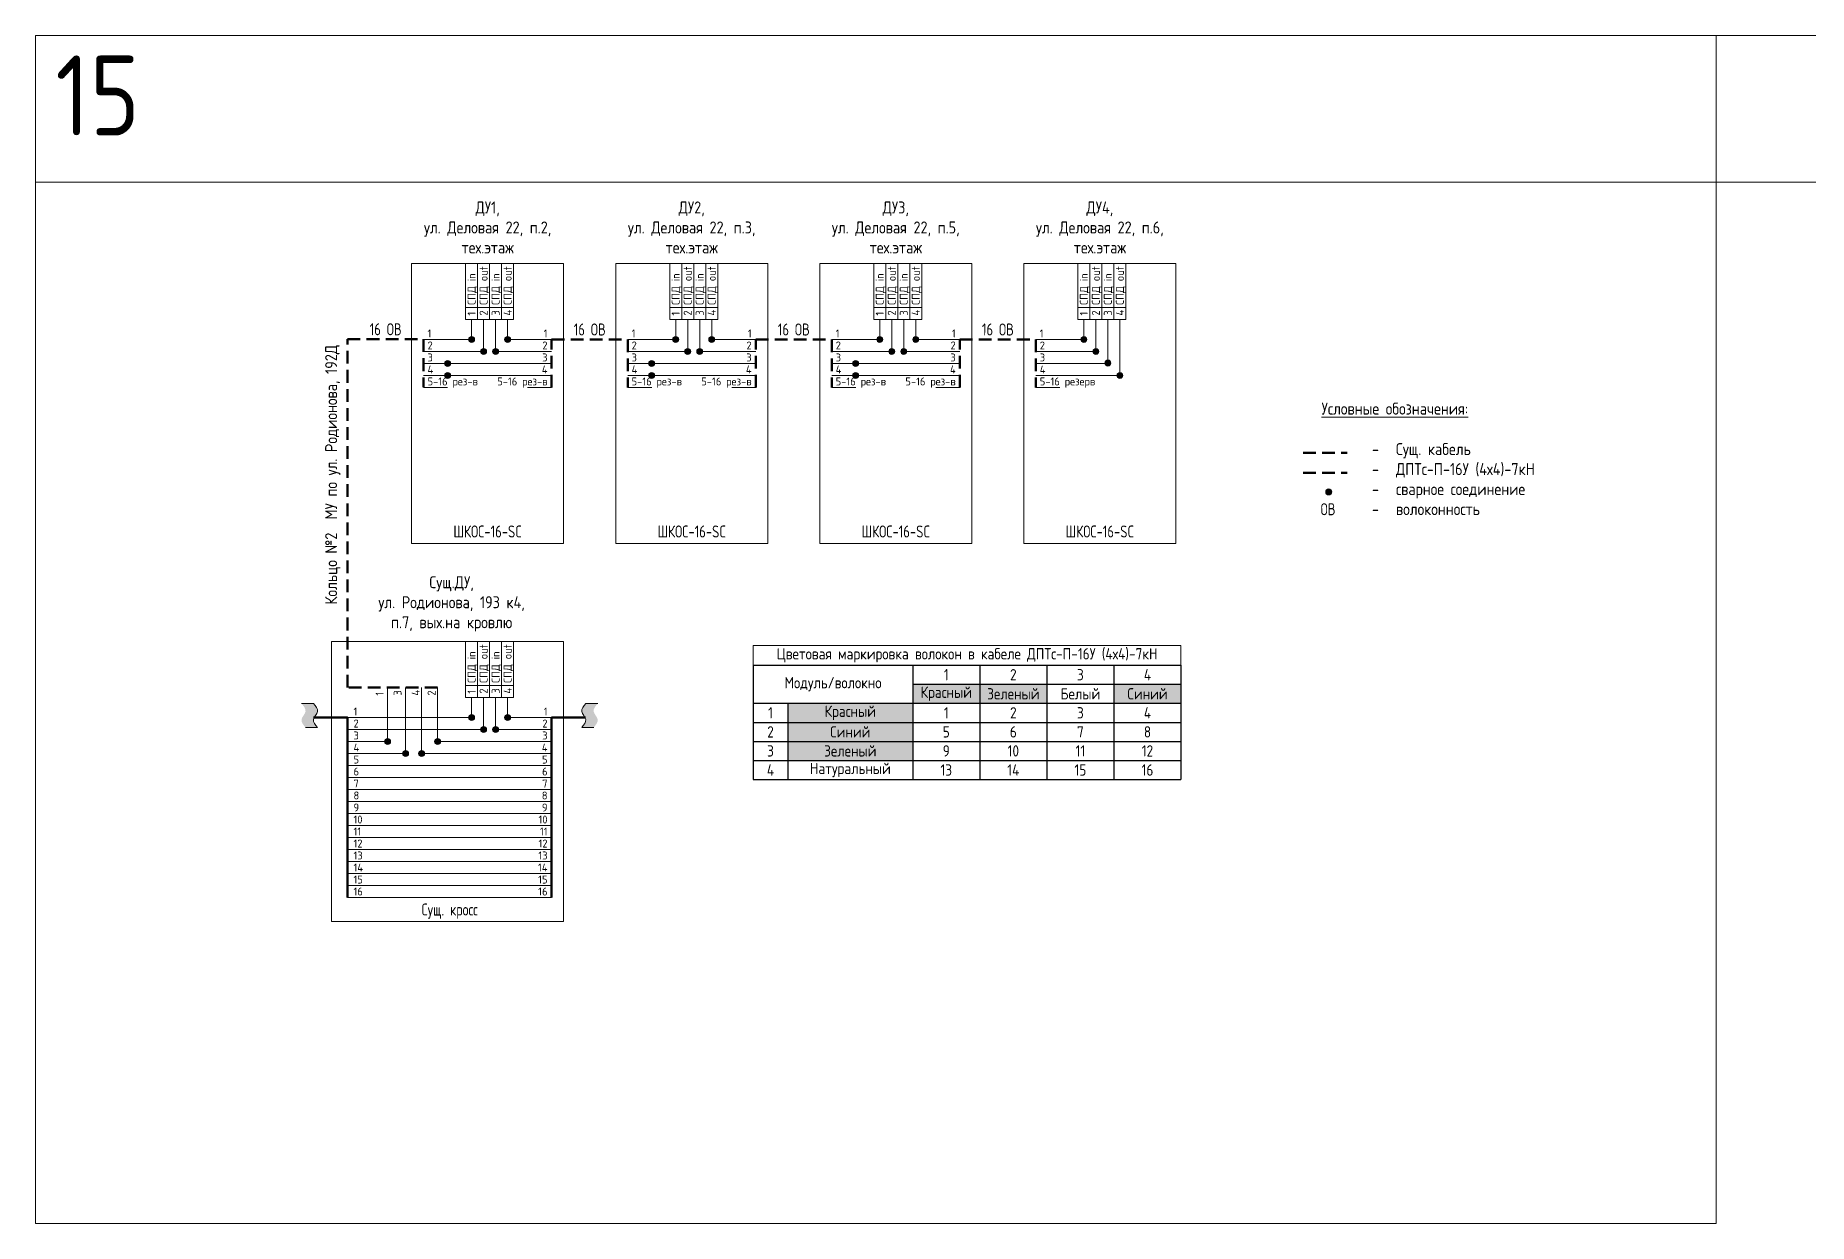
# Model space of a CAD drawing. Extents: x 6775 to 13793, y 2665 to 3972.
# Drawn here: x 6775 to 7218.1, y 2665 to 2962 of the extents above; entities that cross this region are included whole.
import ezdxf
from ezdxf.enums import TextEntityAlignment as Align

# ---------------------------------------------------------------- set-up
doc = ezdxf.new("R2010")
doc.units = 0
doc.header["$MEASUREMENT"] = 0
doc.linetypes.add('HIDDEN2', pattern=[4.7625, 3.175, -1.5875])
doc.layers.get('0').update_dxf_attribs({"linetype": 'CONTINUOUS'})
doc.layers.get('Defpoints').update_dxf_attribs({"linetype": 'CONTINUOUS'})
doc.styles.get("Standard").update_dxf_attribs({"font": ''})
doc.styles.add('мой', font='', dxfattribs={"width": 0.9, "height": 3})
doc.styles.get('Standard').set_extended_font_data('GOST Common')
doc.styles.get('мой').set_extended_font_data('GOST Common')

# ---------------------------------------------------------------- blocks, each defined once
blk = doc.blocks.new('*U17')
at = {"color": 7, "linetype": 'Continuous', "lineweight": 15}
blk.add_lwpolyline([(-210, -148.5), (210, -148.5), (210, 148.5), (-210, 148.5)], close=True, dxfattribs=at)
blk = doc.blocks.new('*U18')
at = {"color": 0, "linetype": 'ByBlock', "lineweight": -2, "transparency": 16777216}
blk.add_blockref('*U17', (0, 0), dxfattribs=at)
blk = doc.blocks.new('Сварка')
at = {"linetype": 'Continuous', "lineweight": 30, "true_color": 0xffffff}
h = blk.add_hatch(color=7, dxfattribs=at)
h.dxf.hatch_style = 1
h.paths.add_polyline_path([(1, 0, 1), (-1, 0, 1)])
at = {"color": 7, "linetype": 'Continuous', "lineweight": 20}
blk.add_circle((0, 0), 1, dxfattribs=at)
blk = doc.blocks.new('*T88')
at = {"color": 0, "linetype": 'ByBlock', "lineweight": -2, "transparency": 16777216}
blk.add_line((0, -4.95), (106.91, -4.95), dxfattribs=at)
at = {"linetype": 'ByBlock', "lineweight": -2, "transparency": 16777216}
for p, q in [((0, -4.95), (0, -33.53)), ((39.87, -4.95), (39.87, -33.53)), ((56.63, -4.95), (56.63, -33.53)), ((73.39, -4.95), (73.39, -33.53)), ((90.15, -4.95), (90.15, -33.53)), ((106.91, -4.95), (106.91, -33.53)), ((39.87, -9.71), (106.91, -9.71)), ((0, -14.48), (106.91, -14.48)), ((8.65, -14.48), (8.65, -33.53)), ((0, -19.24), (106.91, -19.24)), ((0, -24), (106.91, -24)), ((0, -28.77), (106.91, -28.77)), ((0, -33.53), (106.91, -33.53))]:
    blk.add_line(p, q, dxfattribs=at)
at = {"color": 1, "linetype": 'Continuous', "lineweight": 50, "true_color": 0xff0000, "transparency": 16777216}
for points in [[(39.87, -9.71), (39.87, -14.48), (56.63, -9.71), (56.63, -14.48)], [(8.65, -14.48), (8.65, -19.24), (39.87, -14.48), (39.87, -19.24)]]:
    blk.add_solid(points, dxfattribs=at)
at = {"color": 3, "linetype": 'Continuous', "lineweight": 50, "true_color": 0x00ff00, "transparency": 16777216}
for points in [[(56.63, -9.71), (56.63, -14.48), (73.39, -9.71), (73.39, -14.48)], [(8.65, -24), (8.65, -28.77), (39.87, -24), (39.87, -28.77)]]:
    blk.add_solid(points, dxfattribs=at)
at = {"color": 150, "linetype": 'Continuous', "lineweight": 50, "true_color": 0x3399ff, "transparency": 16777216}
for points in [[(90.15, -9.71), (90.15, -14.48), (106.91, -9.71), (106.91, -14.48)], [(8.65, -19.24), (8.65, -24), (39.87, -19.24), (39.87, -24)]]:
    blk.add_solid(points, dxfattribs=at)
at = {"layer": 'Defpoints', "color": 8, "linetype": 'ByBlock', "lineweight": 0, "transparency": 16777216}
for p, q in [((0, 0), (106.91, 0)), ((0, 0), (0, -4.95)), ((106.91, 0), (106.91, -4.95))]:
    blk.add_line(p, q, dxfattribs=at)
at = {"color": 0, "linetype": 'Continuous', "lineweight": 15, "transparency": 16777216, "char_height": 2.8222, "attachment_point": 5, "style": 'мой'}
for s, insert, width in [('{\\fGOST Common|b0|i0|c0;Цветовая маркировка волокон в кабеле ДПТс-П-16У (4х4)-7кН', (53.46, -2.48), 103.9133), ('{\\fGOST Common|b0|i0|c0;Модуль/волокно', (19.94, -9.71), 36.8711), ('{\\fGOST Common|b0|i0|c0;1', (48.25, -7.33), 13.7606), ('{\\fGOST Common|b0|i0|c0;2', (65.01, -7.33), 13.7606), ('{\\fGOST Common|b0|i0|c0;3', (81.77, -7.33), 13.7606), ('{\\fGOST Common|b0|i0|c0;4', (98.53, -7.33), 13.7606), ('{\\fGOST Common|b0|i0|c0;Красный', (48.25, -12.1), 13.7606), ('{\\fGOST Common|b0|i0|c0;Зеленый', (65.01, -12.1), 13.7606), ('{\\fGOST Common|b0|i0|c0;Белый', (81.77, -12.1), 13.7606), ('{\\fGOST Common|b0|i0|c0;Синий', (98.53, -12.1), 13.7606), ('{\\fGOST Common|b0|i0|c0;1', (4.32, -16.86), 5.6467), ('{\\fGOST Common|b0|i0|c0;Красный', (24.26, -16.86), 28.2244), ('{\\fGOST Common|b0|i0|c0;1', (48.25, -16.86), 13.7606), ('{\\fGOST Common|b0|i0|c0;2', (65.01, -16.86), 13.7606), ('{\\fGOST Common|b0|i0|c0;3', (81.77, -16.86), 13.7606), ('{\\fGOST Common|b0|i0|c0;4', (98.53, -16.86), 13.7606), ('{\\fGOST Common|b0|i0|c0;2', (4.32, -21.62), 5.6467), ('{\\fGOST Common|b0|i0|c0;Синий', (24.26, -21.62), 28.2244), ('{\\fGOST Common|b0|i0|c0;5', (48.25, -21.62), 13.7606), ('{\\fGOST Common|b0|i0|c0;6', (65.01, -21.62), 13.7606), ('{\\fGOST Common|b0|i0|c0;7', (81.77, -21.62), 13.7606), ('{\\fGOST Common|b0|i0|c0;8', (98.53, -21.62), 13.7606), ('{\\fGOST Common|b0|i0|c0;3', (4.32, -26.38), 5.6467), ('{\\fGOST Common|b0|i0|c0;Зеленый', (24.26, -26.38), 28.2244), ('{\\fGOST Common|b0|i0|c0;9', (48.25, -26.38), 13.7606), ('{\\fGOST Common|b0|i0|c0;10', (65.01, -26.38), 13.7606), ('{\\fGOST Common|b0|i0|c0;11', (81.77, -26.38), 13.7606), ('{\\fGOST Common|b0|i0|c0;12', (98.53, -26.38), 13.7606), ('{\\fGOST Common|b0|i0|c0;4', (4.32, -31.15), 5.6467), ('{\\fGOST Common|b0|i0|c0;Натуральный', (24.26, -31.15), 28.2244), ('{\\fGOST Common|b0|i0|c0;13', (48.25, -31.15), 13.7606), ('{\\fGOST Common|b0|i0|c0;14', (65.01, -31.15), 13.7606), ('{\\fGOST Common|b0|i0|c0;15', (81.77, -31.15), 13.7606), ('{\\fGOST Common|b0|i0|c0;16', (98.53, -31.15), 13.7606)]:
    blk.add_mtext(s, dxfattribs=dict(at, insert=insert, width=width))
blk = doc.blocks.new('*U114')
at = {"color": 7, "lineweight": 20}
blk.add_lwpolyline([(-10, 0), (-7, 0)], dxfattribs=at)
blk = doc.blocks.new('*U115')
at = {"color": 0, "linetype": 'ByBlock', "lineweight": -2, "transparency": 16777216}
for p in [(0, 0), (0, -3), (0, -6), (0, -9)]:
    blk.add_blockref('*U114', p, dxfattribs=at)
blk = doc.blocks.new('*U116')
at = {"color": 7, "lineweight": 20}
for points in [[(-1.5, -3.5), (1.5, -3.5), (1.5, 7.5), (-1.5, 7.5)], [(-1.5, -6.5), (1.5, -6.5), (1.5, -3.5), (-1.5, -3.5)]]:
    blk.add_lwpolyline(points, close=True, dxfattribs=at)
blk = doc.blocks.new('*U117')
at = {"color": 0, "linetype": 'ByBlock', "lineweight": -2, "transparency": 16777216}
for p in [(0, 0), (3, 0), (6, 0), (9, 0)]:
    blk.add_blockref('*U116', p, dxfattribs=at)
blk = doc.blocks.new('*U112')
at = {"color": 7, "lineweight": 20}
blk.add_lwpolyline([(-13, 0), (19, 0)], dxfattribs=at)
blk = doc.blocks.new('*U113')
at = {"color": 0, "linetype": 'ByBlock', "lineweight": -2, "transparency": 16777216}
for p in [(0, 0), (0, -3)]:
    blk.add_blockref('*U112', p, dxfattribs=at)
blk = doc.blocks.new('*U124')
at = {"color": 7, "lineweight": 20}
blk.add_lwpolyline([(-10, 0), (-7, 0)], dxfattribs=at)
blk = doc.blocks.new('*U125')
at = {"color": 0, "linetype": 'ByBlock', "lineweight": -2, "transparency": 16777216}
for p in [(0, 0), (0, -3), (0, -6), (0, -9)]:
    blk.add_blockref('*U124', p, dxfattribs=at)
blk = doc.blocks.new('*U126')
at = {"color": 7, "lineweight": 20}
for points in [[(-1.5, -3.5), (1.5, -3.5), (1.5, 7.5), (-1.5, 7.5)], [(-1.5, -6.5), (1.5, -6.5), (1.5, -3.5), (-1.5, -3.5)]]:
    blk.add_lwpolyline(points, close=True, dxfattribs=at)
blk = doc.blocks.new('*U127')
at = {"color": 0, "linetype": 'ByBlock', "lineweight": -2, "transparency": 16777216}
for p in [(0, 0), (3, 0), (6, 0), (9, 0)]:
    blk.add_blockref('*U126', p, dxfattribs=at)
blk = doc.blocks.new('*U128')
at = {"color": 7, "lineweight": 20}
blk.add_lwpolyline([(-13, 0), (-7, 0)], dxfattribs=at)
blk = doc.blocks.new('*U129')
at = {"color": 0, "linetype": 'ByBlock', "lineweight": -2, "transparency": 16777216}
for p in [(0, 0), (0, -3), (0, -6), (0, -9), (0, -12)]:
    blk.add_blockref('*U128', p, dxfattribs=at)
blk = doc.blocks.new('*U132')
at = {"color": 7, "lineweight": 20}
blk.add_lwpolyline([(-10, 0), (-7, 0)], dxfattribs=at)
blk = doc.blocks.new('*U133')
at = {"color": 0, "linetype": 'ByBlock', "lineweight": -2, "transparency": 16777216}
for p in [(0, 0), (0, -3), (0, -6), (0, -9)]:
    blk.add_blockref('*U132', p, dxfattribs=at)
blk = doc.blocks.new('*U134')
at = {"color": 7, "lineweight": 20}
for points in [[(-1.5, -3.5), (1.5, -3.5), (1.5, 7.5), (-1.5, 7.5)], [(-1.5, -6.5), (1.5, -6.5), (1.5, -3.5), (-1.5, -3.5)]]:
    blk.add_lwpolyline(points, close=True, dxfattribs=at)
blk = doc.blocks.new('*U135')
at = {"color": 0, "linetype": 'ByBlock', "lineweight": -2, "transparency": 16777216}
for p in [(0, 0), (3, 0), (6, 0), (9, 0)]:
    blk.add_blockref('*U134', p, dxfattribs=at)
blk = doc.blocks.new('*U130')
at = {"color": 7, "lineweight": 20}
blk.add_lwpolyline([(-13, 0), (19, 0)], dxfattribs=at)
blk = doc.blocks.new('*U131')
at = {"color": 0, "linetype": 'ByBlock', "lineweight": -2, "transparency": 16777216}
for p in [(0, 0), (0, -3)]:
    blk.add_blockref('*U130', p, dxfattribs=at)
blk = doc.blocks.new('*U160')
at = {"color": 7, "lineweight": 20}
blk.add_lwpolyline([(-10, 0), (-7, 0)], dxfattribs=at)
blk = doc.blocks.new('*U161')
at = {"color": 0, "linetype": 'ByBlock', "lineweight": -2, "transparency": 16777216}
for p in [(0, 0), (0, -3), (0, -6), (0, -9)]:
    blk.add_blockref('*U160', p, dxfattribs=at)
blk = doc.blocks.new('*U162')
at = {"color": 7, "lineweight": 20}
for points in [[(-1.5, -3.5), (1.5, -3.5), (1.5, 7.5), (-1.5, 7.5)], [(-1.5, -6.5), (1.5, -6.5), (1.5, -3.5), (-1.5, -3.5)]]:
    blk.add_lwpolyline(points, close=True, dxfattribs=at)
blk = doc.blocks.new('*U163')
at = {"color": 0, "linetype": 'ByBlock', "lineweight": -2, "transparency": 16777216}
for p in [(0, 0), (3, 0), (6, 0), (9, 0)]:
    blk.add_blockref('*U162', p, dxfattribs=at)
blk = doc.blocks.new('*U158')
at = {"color": 7, "lineweight": 20}
blk.add_lwpolyline([(-13, 0), (19, 0)], dxfattribs=at)
blk = doc.blocks.new('*U159')
at = {"color": 0, "linetype": 'ByBlock', "lineweight": -2, "transparency": 16777216}
for p in [(0, 0), (0, -3)]:
    blk.add_blockref('*U158', p, dxfattribs=at)
blk = doc.blocks.new('*U164')
at = {"color": 7, "lineweight": 20}
blk.add_lwpolyline([(-10, 0), (-7, 0)], dxfattribs=at)
blk = doc.blocks.new('*U165')
at = {"color": 0, "linetype": 'ByBlock', "lineweight": -2, "transparency": 16777216}
for p in [(0, 0), (0, -3), (0, -6), (0, -9)]:
    blk.add_blockref('*U164', p, dxfattribs=at)
blk = doc.blocks.new('*U166')
at = {"color": 7, "lineweight": 20}
for points in [[(-1.5, -3.5), (1.5, -3.5), (1.5, 7.5), (-1.5, 7.5)], [(-1.5, -6.5), (1.5, -6.5), (1.5, -3.5), (-1.5, -3.5)]]:
    blk.add_lwpolyline(points, close=True, dxfattribs=at)
blk = doc.blocks.new('*U167')
at = {"color": 0, "linetype": 'ByBlock', "lineweight": -2, "transparency": 16777216}
for p in [(0, 0), (3, 0), (6, 0), (9, 0)]:
    blk.add_blockref('*U166', p, dxfattribs=at)
blk = doc.blocks.new('*U168')
at = {"color": 7, "lineweight": 20}
blk.add_lwpolyline([(-32, 0), (19, 0)], dxfattribs=at)
blk = doc.blocks.new('*U169')
at = {"color": 0, "linetype": 'ByBlock', "lineweight": -2, "transparency": 16777216}
for p in [(0, 0), (0, -3), (0, -6), (0, -9), (0, -12), (0, -15), (0, -18), (0, -21), (0, -24), (0, -27), (0, -30), (0, -33)]:
    blk.add_blockref('*U168', p, dxfattribs=at)
blk = doc.blocks.new('*U171')
at = {"linetype": 'Continuous', "lineweight": 20, "true_color": 0xffffff}
h = blk.add_hatch(color=7, dxfattribs=at)
h.dxf.hatch_style = 1
edge = h.paths.add_edge_path()
edge.add_spline(control_points=[(0, 0), (0.67, -0.56), (2, -1.67), (4, 0.67), (5.33, -0.44), (6, -1)], knot_values=[0, 0, 0, 0, 2.236068, 4.472136, 6.708204, 6.708204, 6.708204, 6.708204], degree=3, periodic=0)
edge.add_line((6, -1), (6, 2))
edge.add_spline(control_points=[(6, 2), (5.33, 2.56), (4, 3.67), (2, 1.33), (0.67, 2.44), (0, 3)], knot_values=[0, 0, 0, 0, 2.236068, 4.472136, 6.708204, 6.708204, 6.708204, 6.708204], degree=3, periodic=0)
edge.add_line((0, 3), (0, 0))
at = {"color": 7, "linetype": 'Continuous', "lineweight": 20, "true_color": 0xffffff}
for points in [[(0, 3), (0, 3), (0, 0)], [(6, 2), (6, 2), (6, -1)]]:
    blk.add_lwpolyline(points, dxfattribs=at)
at = {"color": 7, "linetype": 'Continuous', "lineweight": 20}
blk.add_spline([(0, 0), (2, -1), (4, 0), (6, -1)], degree=3, dxfattribs=at)
blk = doc.blocks.new('*T206')
at = {"layer": 'Defpoints', "color": 8, "linetype": 'ByBlock', "lineweight": 0, "transparency": 16777216}
for p, q in [((0, 0), (4068, 0)), ((0, 0), (0, -36.67)), ((452, 0), (452, -36.67)), ((904, 0), (904, -36.67)), ((1356, 0), (1356, -36.67)), ((1808, 0), (1808, -36.67)), ((2260, 0), (2260, -36.67)), ((2712, 0), (2712, -36.67)), ((3164, 0), (3164, -36.67)), ((3616, 0), (3616, -36.67)), ((4068, 0), (4068, -36.67)), ((0, -36.67), (4068, -36.67))]:
    blk.add_line(p, q, dxfattribs=at)
at = {"layer": 'Defpoints', "color": 5, "linetype": 'Continuous', "lineweight": 0, "transparency": 16777216, "char_height": 20, "width": 442, "attachment_point": 1, "style": 'мой'}
for s, insert in [('{\\fGOST Common|b0|i0|c204|p34;15}', (5, -5)), ('{\\fGOST Common|b0|i0|c204|p34;27', (457, -5)), ('23', (909, -5)), ('20', (1361, -5)), ('21', (1813, -5)), ('22', (2265, -5)), ('30', (2717, -5)), ('31', (3169, -5)), ('32', (3621, -5))]:
    blk.add_mtext(s, dxfattribs=dict(at, insert=insert))

msp = doc.modelspace()

# ---------------------------------------------------------------- linework, layer by layer
at = {"color": 7, "lineweight": 20}
for points in [[(6869, 2905), (6907, 2905), (6907, 2835), (6869, 2835)], [(6920, 2905), (6958, 2905), (6958, 2835), (6920, 2835)], [(6971, 2905), (7009, 2905), (7009, 2835), (6971, 2835)], [(7022, 2905), (7060, 2905), (7060, 2835), (7022, 2835)], [(6849, 2810.5), (6907, 2810.5), (6907, 2740.5), (6849, 2740.5)]]:
    msp.add_lwpolyline(points, close=True, dxfattribs=at)
at = {"color": 5, "linetype": 'HIDDEN2', "lineweight": 50}
for points in [[(6875.5, 2799), (6853, 2799), (6853, 2886.05), (6872, 2886.05), (6872, 2874.05)], [(6904, 2874), (6904, 2886), (6923, 2886), (6923, 2874)], [(6955, 2874), (6955, 2886), (6974, 2886), (6974, 2874)], [(7006, 2874), (7006, 2886), (7025, 2886), (7025, 2874)], [(7091.82, 2852.63), (7102.82, 2852.63)]]:
    msp.add_lwpolyline(points, dxfattribs=at)
at = {"color": 7, "lineweight": 20}
for points in [[(6872, 2886), (6884, 2886)], [(6884, 2886), (6884, 2888)], [(6887, 2883), (6887, 2888)], [(6890, 2883), (6890, 2888)], [(6893, 2886), (6893, 2888)], [(6893, 2886), (6904, 2886)], [(6923, 2886), (6935, 2886)], [(6935, 2886), (6935, 2888)], [(6938, 2883), (6938, 2888)], [(6941, 2883), (6941, 2888)], [(6944, 2886), (6944, 2888)], [(6944, 2886), (6955, 2886)], [(6974, 2886), (6986, 2886)], [(6986, 2886), (6986, 2888)], [(6989, 2883), (6989, 2888)], [(6992, 2883), (6992, 2888)], [(6995, 2886), (6995, 2888)], [(6995, 2886), (7006, 2886)], [(6872, 2883), (6887, 2883)], [(6890, 2883), (6904, 2883)], [(6923, 2883), (6938, 2883)], [(6941, 2883), (6955, 2883)], [(6974, 2883), (6989, 2883)], [(6992, 2883), (7006, 2883)], [(6863, 2785.5), (6863, 2799)], [(6867.5, 2782.5), (6867.5, 2799)], [(6871.5, 2782.5), (6871.5, 2799)], [(6875.5, 2785.5), (6875.5, 2799)], [(6884, 2791.5), (6884, 2793.5)], [(6887, 2788.5), (6887, 2793.5)], [(6890, 2788.5), (6890, 2793.5)], [(6893, 2791.5), (6893, 2793.5)], [(6853, 2791.5), (6884, 2791.5)], [(6853, 2788.5), (6887, 2788.5)], [(6890, 2788.5), (6904, 2788.5)], [(6893, 2791.5), (6904, 2791.5)], [(6853, 2785.5), (6863, 2785.5)], [(6875.5, 2785.5), (6904, 2785.5)], [(6853, 2782.5), (6867.5, 2782.5)], [(6871.5, 2782.5), (6904, 2782.5)]]:
    msp.add_lwpolyline(points, dxfattribs=at)
at = {"color": 7, "linetype": 'Continuous', "lineweight": 15}
for points in [[(7037, 2888), (7037, 2886), (7031, 2886)], [(7040, 2888), (7040, 2883), (7031, 2883)], [(7031, 2880), (7043, 2880), (7043, 2888)], [(7046, 2888), (7046, 2877), (7031, 2877)]]:
    msp.add_lwpolyline(points, dxfattribs=at)
at = {"color": 7, "linetype": 'Continuous', "lineweight": 20}
for points in [[(6872, 2874), (6878, 2874)], [(6898, 2874), (6904, 2874)], [(6923, 2874), (6929, 2874)], [(6949, 2874), (6955, 2874)], [(6974, 2874), (6980, 2874)], [(7000, 2874), (7006, 2874)]]:
    msp.add_lwpolyline(points, dxfattribs=at)
at = {"color": 8, "linetype": 'HIDDEN2', "lineweight": 50}
msp.add_lwpolyline([(7091.82, 2857.63), (7102.82, 2857.63)], dxfattribs=at)
at = {"color": 7, "linetype": 'Continuous', "lineweight": 50}
for points in [[(6853, 2746.5), (6853, 2791.5), (6844.5, 2791.5)], [(6904, 2746.5), (6904, 2791.5), (6912.5, 2791.5)]]:
    msp.add_lwpolyline(points, dxfattribs=at)

# ---------------------------------------------------------------- block references
at = {"color": 7, "linetype": 'Continuous', "lineweight": 15}
for name, p in [('*U18', (6985, 2813.5)), ('*U117', (6884, 2897.5)), ('*U135', (6935, 2897.5)), ('*U163', (6986, 2897.5)), ('*U127', (7037, 2897.5)), ('*U167', (6884, 2803))]:
    msp.add_blockref(name, p, dxfattribs=at)
for name, p in [('*T206', (6775, 2962)), ('*T88', (6954.37, 2809.53))]:
    msp.add_blockref(name, p)
at = {"color": 7, "lineweight": 20, "rotation": 90}
for name, p in [('*U115', (6884, 2898)), ('*U133', (6935, 2898)), ('*U161', (6986, 2898)), ('*U125', (7037, 2898)), ('*U165', (6884, 2803.5))]:
    msp.add_blockref(name, p, dxfattribs=at)
at = {"color": 7, "lineweight": 20, "xscale": 0.75, "yscale": 0.75, "zscale": 0.75}
for p in [(6884, 2886), (6893, 2886), (6935, 2886), (6944, 2886), (6986, 2886), (6995, 2886), (7037, 2886), (6878, 2880), (6887, 2883), (6890, 2883), (6929, 2880), (6938, 2883), (6941, 2883), (6980, 2880), (6989, 2883), (6992, 2883), (7040, 2883), (7043, 2880.1), (6878, 2877), (6929, 2877), (6980, 2877), (7046, 2877), (7098.2, 2847.89), (6884, 2791.5), (6893, 2791.5), (6887, 2788.5), (6890, 2788.5), (6863, 2785.5), (6867.5, 2782.5), (6871.5, 2782.5), (6875.5, 2785.5)]:
    msp.add_blockref('Сварка', p, dxfattribs=at)
at = {"color": 7, "lineweight": 20}
for name, p in [('*U129', (7038, 2886)), ('*U113', (6885, 2880)), ('*U131', (6936, 2880)), ('*U159', (6987, 2880)), ('*U169', (6885, 2779.5))]:
    msp.add_blockref(name, p, dxfattribs=at)
at = {"color": 7, "linetype": 'Continuous', "lineweight": 20, "xscale": -1, "rotation": 90.00000000000007}
msp.add_blockref('*U171', (6844.49, 2795), dxfattribs=at)
at = {"color": 7, "linetype": 'Continuous', "lineweight": 20, "rotation": 269.9999999999999}
msp.add_blockref('*U171', (6912.51, 2795), dxfattribs=at)

# ---------------------------------------------------------------- texts
for s, p in [('СПД out', (6888, 2894.64)), ('СПД out', (6894, 2894.64)), ('СПД out', (6939, 2894.64)), ('СПД out', (6945, 2894.64)), ('СПД out', (6990, 2894.64)), ('СПД out', (6996, 2894.64)), ('СПД out', (7041, 2894.64)), ('СПД out', (7047, 2894.64)), ('СПД in', (6885, 2894.64)), ('СПД in', (6891, 2894.64)), ('СПД in', (6936, 2894.64)), ('СПД in', (6942, 2894.64)), ('СПД in', (6987, 2894.64)), ('СПД in', (6993, 2894.64)), ('СПД in', (7038, 2894.64)), ('СПД in', (7044, 2894.64)), ('1', (6885, 2891.98)), ('2', (6888, 2891.98)), ('3', (6891, 2891.98)), ('4', (6894, 2891.98)), ('1', (6936, 2891.98)), ('2', (6939, 2891.98)), ('3', (6942, 2891.98)), ('4', (6945, 2891.98)), ('1', (6987, 2891.98)), ('2', (6990, 2891.98)), ('3', (6993, 2891.98)), ('4', (6996, 2891.98)), ('1', (7038, 2891.98)), ('2', (7041, 2891.98)), ('3', (7044, 2891.98)), ('4', (7047, 2891.98)), ('СПД out', (6888, 2800.14)), ('СПД out', (6894, 2800.14)), ('СПД in', (6885, 2800.14)), ('СПД in', (6891, 2800.14)), ('1', (6862, 2796.98)), ('3', (6866.5, 2796.98)), ('4', (6871, 2796.98)), ('2', (6875, 2796.98)), ('1', (6885, 2797.48)), ('2', (6888, 2797.48)), ('3', (6891, 2797.48)), ('4', (6894, 2797.48))]:
    msp.add_text(s, height=2, rotation=90).set_placement(p)
for s, p in [('1', (6872.98, 2886.5)), ('2', (6872.98, 2883.5)), ('1', (6923.98, 2886.5)), ('2', (6923.98, 2883.5)), ('1', (6974.98, 2886.5)), ('2', (6974.98, 2883.5)), ('1', (7025.98, 2886.5)), ('2', (7025.98, 2883.5)), ('3', (6872.98, 2880.5)), ('3', (6923.98, 2880.5)), ('3', (6974.98, 2880.5)), ('3', (7025.98, 2880.5)), ('4', (6872.98, 2877.5)), ('5-16 рез-в', (6872.98, 2874.5)), ('4', (6923.98, 2877.5)), ('5-16 рез-в', (6923.98, 2874.5)), ('4', (6974.98, 2877.5)), ('5-16 рез-в', (6974.98, 2874.5)), ('4', (7025.98, 2877.5)), ('5-16 резерв', (7025.98, 2874.5)), ('1', (6854.48, 2792)), ('2', (6854.48, 2789)), ('3', (6854.48, 2786)), ('4', (6854.48, 2783)), ('5', (6854.48, 2780)), ('6', (6854.48, 2777)), ('7', (6854.48, 2774)), ('9', (6854.48, 2768)), ('8', (6854.48, 2771)), ('10', (6854.48, 2765)), ('11', (6854.48, 2762)), ('12', (6854.48, 2759)), ('13', (6854.48, 2756)), ('14', (6854.48, 2753)), ('15', (6854.48, 2750)), ('16', (6854.48, 2747))]:
    msp.add_text(s, height=2).set_placement(p)
for s, p in [('2', (6902.98, 2883.5)), ('1', (6902.98, 2886.5)), ('2', (6953.98, 2883.5)), ('1', (6953.98, 2886.5)), ('2', (7004.98, 2883.5)), ('1', (7004.98, 2886.5)), ('3', (6902.98, 2880.5)), ('3', (6953.98, 2880.5)), ('3', (7004.98, 2880.5)), ('5-16 рез-в', (6902.98, 2874.5)), ('4', (6902.98, 2877.5)), ('5-16 рез-в', (6953.98, 2874.5)), ('4', (6953.98, 2877.5)), ('5-16 рез-в', (7004.98, 2874.5)), ('4', (7004.98, 2877.5)), ('1', (6902.98, 2792)), ('3', (6902.98, 2786)), ('2', (6902.98, 2789)), ('4', (6902.98, 2783)), ('5', (6902.98, 2780)), ('6', (6902.98, 2777)), ('7', (6902.98, 2774)), ('8', (6902.98, 2771)), ('9', (6902.98, 2768)), ('10', (6902.98, 2765)), ('12', (6902.98, 2759)), ('11', (6902.98, 2762)), ('13', (6902.98, 2756)), ('14', (6902.98, 2753)), ('15', (6902.98, 2750)), ('16', (6902.98, 2747))]:
    msp.add_text(s, height=2).set_placement(p, align=Align.RIGHT)
at = {"width": 0.8}
for s, p in [('ШКОС-16-SC', (6888, 2838)), ('ШКОС-16-SC', (6939, 2838)), ('ШКОС-16-SC', (6990, 2838)), ('ШКОС-16-SC', (7041, 2838)), ('Сущ. кросс', (6878.5, 2743.5))]:
    msp.add_text(s, height=3, dxfattribs=at).set_placement(p, align=Align.MIDDLE_CENTER)
at = {"color": 7, "linetype": 'Continuous', "lineweight": 15, "char_height": 3, "style": 'мой'}
for s, insert, width, attachment_point in [('\\pxqc;{\\fGOST Common|b0|i0|c204|p34;ДУ1}, \\P\\pq*;{\\fGOST Common|b0|i0|c204|p34;ул. Деловая 22}, {\\fGOST Common|b0|i0|c204|p34;п}.{\\fGOST Common|b0|i0|c204|p34;2}, {\\fGOST Common|b0|i0|c204|p34;тех.этаж}', (6888, 2907.5), 38, 8), ('\\pxqc;{\\fGOST Common|b0|i0|c204|p34;ДУ2}, \\P\\pq*;{\\fGOST Common|b0|i0|c204|p34;ул. Деловая 22}, {\\fGOST Common|b0|i0|c204|p34;п}.3, {\\fGOST Common|b0|i0|c204|p34;тех.этаж}', (6939, 2907.5), 38, 8), ('\\pxqc;{\\fGOST Common|b0|i0|c204|p34;ДУ3}, \\P\\pq*;{\\fGOST Common|b0|i0|c204|p34;ул. Деловая 22}, {\\fGOST Common|b0|i0|c204|p34;п}.{\\fGOST Common|b0|i0|c204|p34;5}, {\\fGOST Common|b0|i0|c204|p34;тех.этаж}', (6990, 2907.5), 38, 8), ('\\pxqc;{\\fGOST Common|b0|i0|c204|p34;ДУ4}, \\P\\pq*;{\\fGOST Common|b0|i0|c204|p34;ул. Деловая 22}, {\\fGOST Common|b0|i0|c204|p34;п}.{\\fGOST Common|b0|i0|c204|p34;6}, {\\fGOST Common|b0|i0|c204|p34;тех.этаж}', (7041, 2907.5), 38, 8), ('{\\LУсловные обозначения:}', (7096.42, 2870.21), 39.385, 1), ('\\pxqc;{\\fGOST Common|b0|i0|c204|p34;Сущ.ДУ}, \\P\\pq*;{\\fGOST Common|b0|i0|c204|p34;ул. Родионова, 193 к4}, {\\fGOST Common|b0|i0|c204|p34;п}.7, {\\fGOST Common|b0|i0|c204|p34;вых.на кровлю}', (6879, 2813), 38, 8)]:
    msp.add_mtext(s, dxfattribs=dict(at, insert=insert, width=width, attachment_point=attachment_point))
at = {"color": 7, "char_height": 3, "width": 12.199, "attachment_point": 5, "style": 'мой'}
for s, insert, rotation in [('\\pxqc;{\\W0.8;16 ОВ\\P }', (6862.5, 2886.05), 359.8616), ('\\pxqc;{\\W0.8;16 ОВ\\P }', (6913.5, 2886), 359.8616), ('\\pxqc;{\\W0.8;16 ОВ\\P }', (6964.5, 2886), 359.8616), ('\\pxqc;{\\W0.8;16 ОВ\\P }', (7015.5, 2886), 359.8616), ('\\pxqc;{\\W0.8;ОВ\\P }', (7098.02, 2841.07), 0.1384)]:
    msp.add_mtext(s, dxfattribs=dict(at, insert=insert, rotation=rotation))
at = {"color": 7, "linetype": 'Continuous', "lineweight": 15, "insert": (6851.21, 2852.2), "char_height": 3, "width": 76.2643, "attachment_point": 8, "rotation": 90, "style": 'мой'}
msp.add_mtext('\\pxqc;{\\fGOST Common|b0|i0|c204|p34;Кольцо }№2  {\\fGOST Common|b0|i0|c204|p34;МУ по ул. Родионова, 192Д}', dxfattribs=at)
at = {"color": 7, "insert": (7109, 2860.1), "char_height": 3, "width": 64.0347, "attachment_point": 1, "style": 'мой'}
msp.add_mtext('\\pxi-4,l4,t2;-^IСущ. кабель\\P-^IДПТс-П-16У (4х4)-7кН\\P-^Iсварное соединение\\P-^Iволоконность', dxfattribs=at)

doc.saveas('drawing.dxf')
